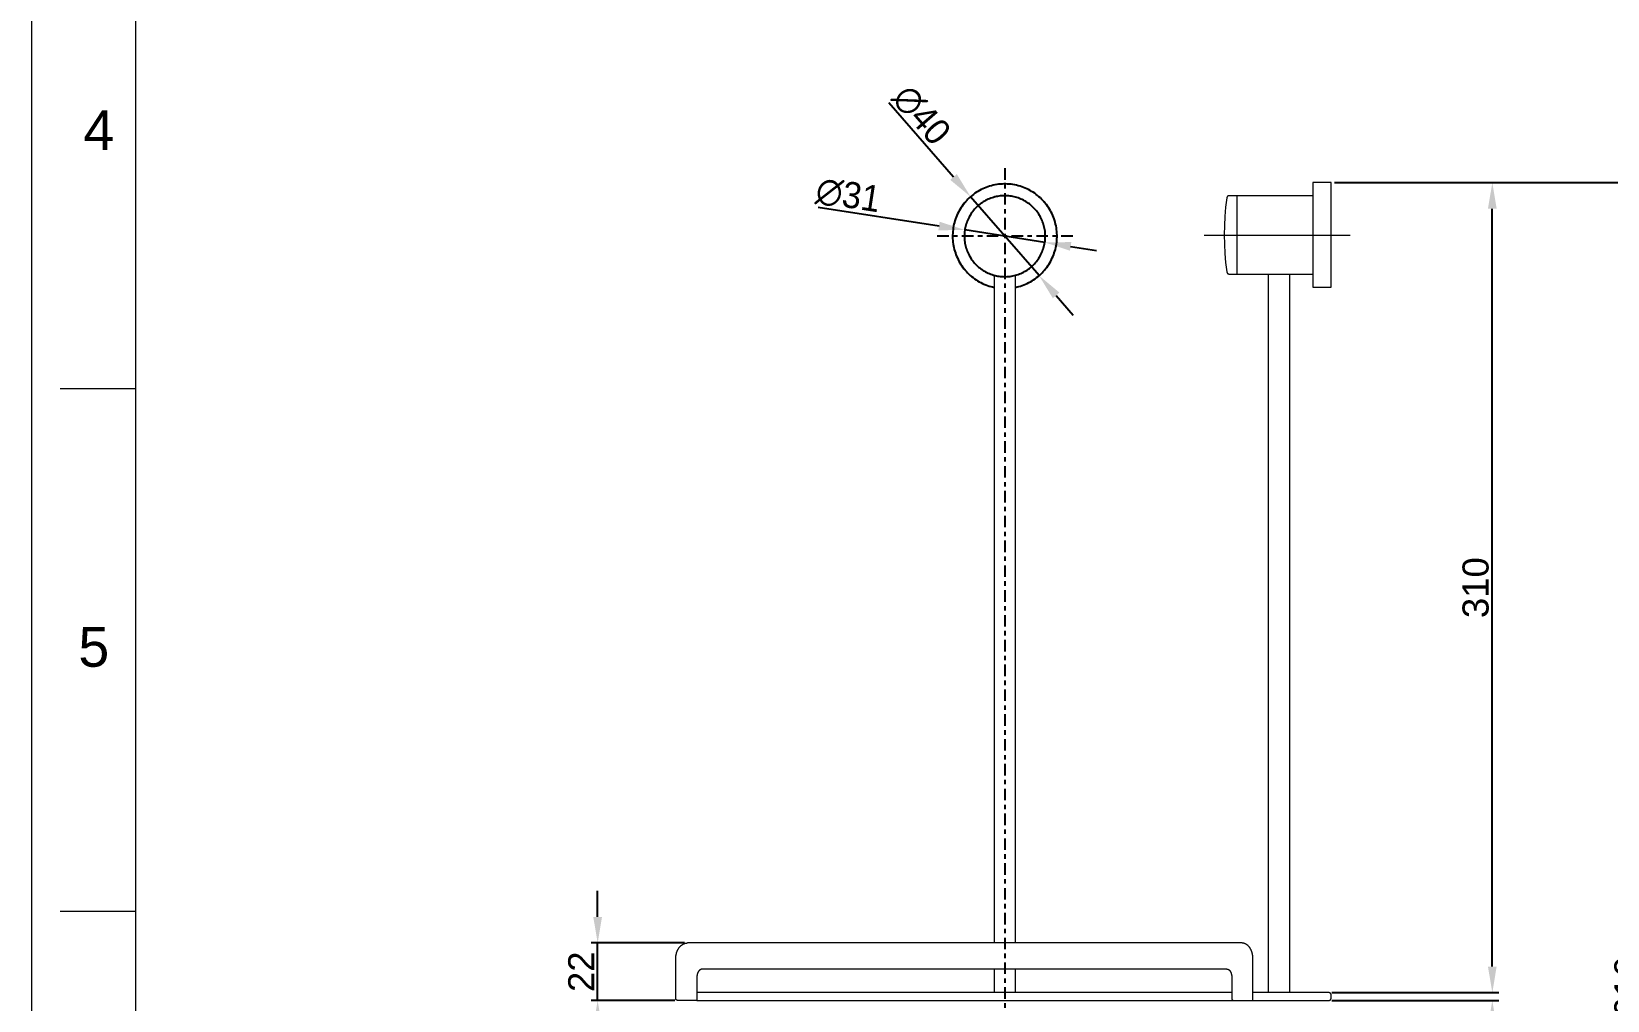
# Model space of a CAD drawing. Header units: millimetres. Extents: x 5343 to 5937, y -2661 to -1821.
# Drawn here: x 5343.2 to 5644.9, y -2357.8 to -2172.4 of the extents above; entities that cross this region are included whole.
import ezdxf

# ---------------------------------------------------------------- set-up
doc = ezdxf.new("R2010")
doc.units = ezdxf.units.MM
doc.header["$LTSCALE"] = 0.1
doc.linetypes.add('CENTER', pattern=[47.5, 22, -8.5, 8.5, -8.5])
doc.layers.get('0').update_dxf_attribs({"lineweight": 15})
doc.layers.add('CEN2', color=1, linetype='Continuous')
doc.layers.add('OUTLINE', color=2, linetype='Continuous')
doc.layers.add('DIM', color=3, linetype='Continuous', lineweight=13)
doc.styles.get("Standard").update_dxf_attribs({"font": 'arial.ttf'})
doc.dimstyles.new('ISO-25', dxfattribs={"dimtxt": 2.5, "dimasz": 2.5, "dimexe": 1.25, "dimexo": 0.625, "dimtad": 1, "dimlfac": 5, "dimtxsty": 'Standard', "dimcen": 2.5, "dimadec": 0, "dimazin": 0, "dimtfac": 1, "dimtmove": 0, "dimatfit": 3, "dimfxl": 0, "dimarcsym": 0})

# ---------------------------------------------------------------- blocks, each defined once
blk = doc.blocks.new('*D100')
at = {"layer": 'Defpoints', "color": 0}
for p in [(5451.55, -2346.84), (5468.77, -2346.84), (5466.93, -2357.84)]:
    blk.add_point(p, dxfattribs=at)
at = {"layer": 'DIM', "color": 0, "lineweight": -2}
for p, q in [((5451.55, -2341.84), (5451.55, -2336.84)), ((5468.15, -2346.84), (5450.3, -2346.84)), ((5451.55, -2357.84), (5451.55, -2346.84)), ((5466.31, -2357.84), (5450.3, -2357.84)), ((5451.55, -2362.84), (5451.55, -2367.84))]:
    blk.add_line(p, q, dxfattribs=at)
at = {"layer": 'DIM', "color": 0}
for points in [[(5450.71, -2341.84), (5452.38, -2341.84), (5451.55, -2346.84)], [(5450.71, -2362.84), (5452.38, -2362.84), (5451.55, -2357.84)]]:
    blk.add_solid(points, dxfattribs=at)
at = {"layer": 'DIM', "color": 0, "insert": (5448.41, -2352.34), "char_height": 5, "attachment_point": 5, "rotation": 90}
blk.add_mtext('22', dxfattribs=at)
blk = doc.blocks.new('*D102')
at = {"layer": 'Defpoints', "color": 0}
for p in [(5591.5, -2357.84), (5622.84, -2357.84), (5591.09, -2509.35)]:
    blk.add_point(p, dxfattribs=at)
at = {"layer": 'DIM', "color": 0, "lineweight": -2}
for p, q in [((5592.13, -2357.84), (5624.09, -2357.84)), ((5622.84, -2504.35), (5622.84, -2362.84)), ((5591.72, -2509.35), (5624.09, -2509.35))]:
    blk.add_line(p, q, dxfattribs=at)
at = {"layer": 'DIM', "color": 0}
for points in [[(5622, -2362.84), (5623.67, -2362.84), (5622.84, -2357.84)], [(5622, -2504.35), (5623.67, -2504.35), (5622.84, -2509.35)]]:
    blk.add_solid(points, dxfattribs=at)
at = {"layer": 'DIM', "color": 0, "insert": (5619.66, -2433.59), "char_height": 5, "attachment_point": 5, "rotation": 90}
blk.add_mtext('303', dxfattribs=at)
blk = doc.blocks.new('*D103')
at = {"layer": 'Defpoints', "color": 0}
for p in [(5592, -2201.32), (5622.84, -2201.32), (5591.5, -2356.34)]:
    blk.add_point(p, dxfattribs=at)
at = {"layer": 'DIM', "color": 0, "lineweight": -2}
for p, q in [((5592.63, -2201.32), (5624.09, -2201.32)), ((5622.84, -2351.34), (5622.84, -2206.32)), ((5592.13, -2356.34), (5624.09, -2356.34))]:
    blk.add_line(p, q, dxfattribs=at)
at = {"layer": 'DIM', "color": 0}
for points in [[(5622, -2206.32), (5623.67, -2206.32), (5622.84, -2201.32)], [(5622, -2351.34), (5623.67, -2351.34), (5622.84, -2356.34)]]:
    blk.add_solid(points, dxfattribs=at)
at = {"layer": 'DIM', "color": 0, "insert": (5619.66, -2278.83), "char_height": 5, "attachment_point": 5, "rotation": 90}
blk.add_mtext('310', dxfattribs=at)
blk = doc.blocks.new('*D105')
at = {"layer": 'Defpoints', "color": 0}
for p in [(5522.95, -2204.02), (5536.06, -2219.12)]:
    blk.add_point(p, dxfattribs=at)
at = {"layer": 'DIM', "color": 0, "lineweight": -2}
for p, q in [((5507.32, -2185.99), (5519.68, -2200.24)), ((5536.06, -2219.12), (5522.95, -2204.02)), ((5539.33, -2222.9), (5542.61, -2226.68))]:
    blk.add_line(p, q, dxfattribs=at)
at = {"layer": 'DIM', "color": 0}
for points in [[(5520.31, -2199.69), (5519.05, -2200.79), (5522.95, -2204.02)], [(5539.96, -2222.36), (5538.7, -2223.45), (5536.06, -2219.12)]]:
    blk.add_solid(points, dxfattribs=at)
at = {"layer": 'DIM', "color": 0, "insert": (5513.54, -2188.39), "char_height": 5, "attachment_point": 5, "rotation": 310.9355}
blk.add_mtext('{\\fMS PGothic|b0|i0|c128|p34;∅40}', dxfattribs=at)
blk = doc.blocks.new('*D106')
at = {"layer": 'Defpoints', "color": 0}
for p in [(5521.85, -2210.38), (5537.16, -2212.76)]:
    blk.add_point(p, dxfattribs=at)
at = {"layer": 'DIM', "color": 0, "lineweight": -2}
for p, q in [((5493.78, -2206.04), (5516.91, -2209.62)), ((5537.16, -2212.76), (5521.85, -2210.38)), ((5542.1, -2213.52), (5547.04, -2214.29))]:
    blk.add_line(p, q, dxfattribs=at)
at = {"layer": 'DIM', "color": 0}
for points in [[(5517.03, -2208.8), (5516.78, -2210.44), (5521.85, -2210.38)], [(5542.23, -2212.7), (5541.98, -2214.34), (5537.16, -2212.76)]]:
    blk.add_solid(points, dxfattribs=at)
at = {"layer": 'DIM', "color": 0, "insert": (5499.52, -2203.76), "char_height": 5, "attachment_point": 5, "rotation": 351.1982}
blk.add_mtext('{\\fMS PGothic|b0|i0|c128|p34;∅31}', dxfattribs=at)
blk = doc.blocks.new('*D117')
at = {"layer": 'Defpoints', "color": 0}
for p in [(5592, -2201.32), (5651.91, -2201.32), (5591.72, -2509.35)]:
    blk.add_point(p, dxfattribs=at)
at = {"layer": 'DIM', "color": 0, "lineweight": -2}
for p, q in [((5592.63, -2201.32), (5653.16, -2201.32)), ((5651.91, -2504.35), (5651.91, -2206.32)), ((5592.34, -2509.35), (5653.16, -2509.35))]:
    blk.add_line(p, q, dxfattribs=at)
at = {"layer": 'DIM', "color": 0}
for points in [[(5651.08, -2206.32), (5652.74, -2206.32), (5651.91, -2201.32)], [(5651.08, -2504.35), (5652.74, -2504.35), (5651.91, -2509.35)]]:
    blk.add_solid(points, dxfattribs=at)
at = {"layer": 'DIM', "color": 0, "insert": (5648.73, -2355.33), "char_height": 5, "attachment_point": 5, "rotation": 90}
blk.add_mtext('616', dxfattribs=at)

msp = doc.modelspace()

# ---------------------------------------------------------------- linework, layer by layer
at = {"color": 7, "linetype": 'Continuous'}
for p, q in [((5343.157, -1820.794), (5343.157, -2660.794)), ((5363.157, -2240.794), (5348.621, -2240.794)), ((5363.157, -2340.794), (5348.621, -2340.794))]:
    msp.add_line(p, q, dxfattribs=at)
at = {"linetype": 'Continuous'}
msp.add_line((5363.157, -2640.794), (5363.157, -1840.794), dxfattribs=at)
at = {"layer": 'CEN2', "linetype": 'CENTER'}
for p, q in [((5529.504, -2198.571), (5529.504, -2515.543)), ((5542.504, -2211.57), (5516.504, -2211.57))]:
    msp.add_line(p, q, dxfattribs=at)
at = {"layer": 'DIM', "color": 7}
for p, q in [((5588.503, -2201.319), (5588.503, -2221.319)), ((5592.003, -2201.319), (5588.503, -2201.319)), ((5592.003, -2221.319), (5592.003, -2201.319)), ((5571.992, -2204.251), (5571.778, -2206.011)), ((5571.995, -2204.234), (5571.992, -2204.251)), ((5571.998, -2204.217), (5571.995, -2204.234)), ((5572.002, -2204.201), (5571.998, -2204.217)), ((5572.006, -2204.184), (5572.002, -2204.201)), ((5572.011, -2204.168), (5572.006, -2204.184)), ((5572.016, -2204.152), (5572.011, -2204.168)), ((5572.022, -2204.136), (5572.016, -2204.152)), ((5572.029, -2204.12), (5572.022, -2204.136)), ((5572.036, -2204.104), (5572.029, -2204.12)), ((5572.043, -2204.089), (5572.036, -2204.104)), ((5572.052, -2204.074), (5572.043, -2204.089)), ((5572.06, -2204.059), (5572.052, -2204.074)), ((5572.069, -2204.045), (5572.06, -2204.059)), ((5572.079, -2204.031), (5572.069, -2204.045)), ((5572.089, -2204.017), (5572.079, -2204.031)), ((5572.1, -2204.004), (5572.089, -2204.017)), ((5572.111, -2203.991), (5572.1, -2204.004)), ((5572.122, -2203.978), (5572.111, -2203.991)), ((5572.134, -2203.966), (5572.122, -2203.978)), ((5572.146, -2203.954), (5572.134, -2203.966)), ((5572.159, -2203.942), (5572.146, -2203.954)), ((5572.172, -2203.931), (5572.159, -2203.942)), ((5572.185, -2203.921), (5572.172, -2203.931)), ((5572.199, -2203.911), (5572.185, -2203.921)), ((5572.213, -2203.901), (5572.199, -2203.911)), ((5572.228, -2203.892), (5572.213, -2203.901)), ((5572.242, -2203.883), (5572.228, -2203.892)), ((5572.257, -2203.875), (5572.242, -2203.883)), ((5572.273, -2203.868), (5572.257, -2203.875)), ((5572.288, -2203.861), (5572.273, -2203.868)), ((5572.304, -2203.854), (5572.288, -2203.861)), ((5572.32, -2203.848), (5572.304, -2203.854)), ((5572.336, -2203.843), (5572.32, -2203.848)), ((5572.352, -2203.838), (5572.336, -2203.843)), ((5572.369, -2203.834), (5572.352, -2203.838)), ((5572.386, -2203.83), (5572.369, -2203.834)), ((5572.402, -2203.827), (5572.386, -2203.83)), ((5572.419, -2203.824), (5572.402, -2203.827)), ((5572.436, -2203.822), (5572.419, -2203.824)), ((5572.453, -2203.82), (5572.436, -2203.822)), ((5572.47, -2203.82), (5572.453, -2203.82)), ((5572.487, -2203.819), (5572.47, -2203.82)), ((5574.003, -2203.819), (5572.487, -2203.819)), ((5574.003, -2218.819), (5574.003, -2203.819)), ((5588.503, -2203.819), (5574.003, -2203.819)), ((5571.626, -2207.777), (5571.534, -2209.547)), ((5571.778, -2206.011), (5571.626, -2207.777)), ((5571.534, -2209.547), (5571.503, -2211.319)), ((5571.503, -2211.319), (5571.534, -2213.092)), ((5571.534, -2213.092), (5571.626, -2214.862)), ((5571.626, -2214.862), (5571.778, -2216.628)), ((5571.778, -2216.628), (5571.992, -2218.388)), ((5527.504, -2346.837), (5527.504, -2219.057)), ((5531.504, -2219.057), (5531.504, -2346.837)), ((5571.992, -2218.388), (5571.995, -2218.405)), ((5571.995, -2218.405), (5571.998, -2218.421)), ((5571.998, -2218.421), (5572.002, -2218.438)), ((5572.002, -2218.438), (5572.006, -2218.455)), ((5572.006, -2218.455), (5572.011, -2218.471)), ((5572.011, -2218.471), (5572.016, -2218.487)), ((5572.016, -2218.487), (5572.022, -2218.503)), ((5572.022, -2218.503), (5572.029, -2218.519)), ((5572.029, -2218.519), (5572.036, -2218.534)), ((5572.036, -2218.534), (5572.043, -2218.55)), ((5572.043, -2218.55), (5572.052, -2218.565)), ((5572.052, -2218.565), (5572.06, -2218.579)), ((5572.06, -2218.579), (5572.069, -2218.594)), ((5572.069, -2218.594), (5572.079, -2218.608)), ((5572.079, -2218.608), (5572.089, -2218.622)), ((5572.089, -2218.622), (5572.1, -2218.635)), ((5572.1, -2218.635), (5572.111, -2218.648)), ((5572.111, -2218.648), (5572.122, -2218.661)), ((5572.122, -2218.661), (5572.134, -2218.673)), ((5572.134, -2218.673), (5572.146, -2218.685)), ((5572.146, -2218.685), (5572.159, -2218.696)), ((5572.159, -2218.696), (5572.172, -2218.707)), ((5572.172, -2218.707), (5572.185, -2218.718)), ((5572.185, -2218.718), (5572.199, -2218.728)), ((5572.199, -2218.728), (5572.213, -2218.737)), ((5572.213, -2218.737), (5572.228, -2218.747)), ((5572.228, -2218.747), (5572.242, -2218.755)), ((5572.242, -2218.755), (5572.257, -2218.763)), ((5572.257, -2218.763), (5572.273, -2218.771)), ((5572.273, -2218.771), (5572.288, -2218.778)), ((5572.288, -2218.778), (5572.304, -2218.784)), ((5572.304, -2218.784), (5572.32, -2218.79)), ((5572.32, -2218.79), (5572.336, -2218.796)), ((5572.336, -2218.796), (5572.352, -2218.801)), ((5572.352, -2218.801), (5572.369, -2218.805)), ((5572.369, -2218.805), (5572.386, -2218.809)), ((5572.386, -2218.809), (5572.402, -2218.812)), ((5572.402, -2218.812), (5572.419, -2218.815)), ((5572.419, -2218.815), (5572.436, -2218.817)), ((5572.436, -2218.817), (5572.453, -2218.818)), ((5572.453, -2218.818), (5572.47, -2218.819)), ((5572.47, -2218.819), (5572.487, -2218.819)), ((5572.487, -2218.819), (5574.003, -2218.819)), ((5574.003, -2218.819), (5588.503, -2218.819)), ((5580.004, -2356.334), (5580.004, -2218.819)), ((5584.003, -2218.819), (5584.003, -2356.334)), ((5588.503, -2221.319), (5592.003, -2221.319)), ((5467.364, -2347.477), (5467.408, -2347.432)), ((5467.408, -2347.432), (5467.453, -2347.389)), ((5467.453, -2347.389), (5467.499, -2347.346)), ((5467.499, -2347.346), (5467.545, -2347.307)), ((5467.545, -2347.307), (5467.591, -2347.269)), ((5467.591, -2347.269), (5467.638, -2347.233)), ((5467.638, -2347.233), (5467.686, -2347.197)), ((5467.686, -2347.197), (5467.736, -2347.163)), ((5467.736, -2347.163), (5467.786, -2347.131)), ((5467.786, -2347.131), (5467.837, -2347.099)), ((5467.837, -2347.099), (5467.889, -2347.07)), ((5467.889, -2347.07), (5467.939, -2347.043)), ((5467.939, -2347.043), (5467.991, -2347.017)), ((5467.991, -2347.017), (5468.043, -2346.993)), ((5468.043, -2346.993), (5468.096, -2346.971)), ((5468.096, -2346.971), (5468.149, -2346.95)), ((5468.149, -2346.95), (5468.203, -2346.931)), ((5468.203, -2346.931), (5468.258, -2346.914)), ((5468.258, -2346.914), (5468.313, -2346.898)), ((5468.313, -2346.898), (5468.368, -2346.884)), ((5468.368, -2346.884), (5468.422, -2346.872)), ((5468.422, -2346.872), (5468.477, -2346.862)), ((5468.477, -2346.862), (5468.533, -2346.854)), ((5468.533, -2346.854), (5468.588, -2346.847)), ((5468.588, -2346.847), (5468.644, -2346.842)), ((5468.644, -2346.842), (5468.7, -2346.839)), ((5468.672, -2346.841), (5468.722, -2346.838)), ((5468.7, -2346.839), (5468.756, -2346.837)), ((5574.513, -2346.837), (5468.771, -2346.837)), ((5574.882, -2346.837), (5574.529, -2346.837)), ((5574.909, -2346.838), (5574.882, -2346.837)), ((5574.935, -2346.838), (5574.909, -2346.838)), ((5574.961, -2346.839), (5574.935, -2346.838)), ((5574.987, -2346.841), (5574.961, -2346.839)), ((5575.039, -2346.846), (5574.987, -2346.841)), ((5575.091, -2346.852), (5575.039, -2346.846)), ((5575.143, -2346.86), (5575.091, -2346.852)), ((5575.194, -2346.87), (5575.143, -2346.86)), ((5575.245, -2346.882), (5575.194, -2346.87)), ((5575.296, -2346.895), (5575.245, -2346.882)), ((5575.349, -2346.911), (5575.296, -2346.895)), ((5575.401, -2346.928), (5575.349, -2346.911)), ((5575.452, -2346.948), (5575.401, -2346.928)), ((5575.503, -2346.969), (5575.452, -2346.948)), ((5575.553, -2346.991), (5575.503, -2346.969)), ((5575.603, -2347.016), (5575.553, -2346.991)), ((5575.652, -2347.041), (5575.603, -2347.016)), ((5575.699, -2347.069), (5575.652, -2347.041)), ((5575.749, -2347.099), (5575.699, -2347.069)), ((5575.797, -2347.131), (5575.749, -2347.099)), ((5575.845, -2347.164), (5575.797, -2347.131)), ((5575.892, -2347.199), (5575.845, -2347.164)), ((5575.937, -2347.235), (5575.892, -2347.199)), ((5575.982, -2347.272), (5575.937, -2347.235)), ((5576.025, -2347.31), (5575.982, -2347.272)), ((5576.068, -2347.35), (5576.025, -2347.31)), ((5576.111, -2347.392), (5576.068, -2347.35)), ((5576.153, -2347.435), (5576.111, -2347.392)), ((5576.194, -2347.48), (5576.153, -2347.435)), ((5466.504, -2349.764), (5466.506, -2349.69)), ((5466.504, -2349.837), (5466.504, -2349.764)), ((5466.504, -2357.429), (5466.504, -2349.837)), ((5466.506, -2349.69), (5466.51, -2349.617)), ((5466.51, -2349.617), (5466.514, -2349.543)), ((5466.514, -2349.543), (5466.521, -2349.47)), ((5466.521, -2349.47), (5466.528, -2349.396)), ((5466.528, -2349.396), (5466.537, -2349.323)), ((5466.537, -2349.323), (5466.547, -2349.25)), ((5466.547, -2349.25), (5466.558, -2349.179)), ((5466.558, -2349.179), (5466.571, -2349.107)), ((5466.571, -2349.107), (5466.585, -2349.036)), ((5466.585, -2349.036), (5466.6, -2348.965)), ((5466.6, -2348.965), (5466.617, -2348.894)), ((5466.617, -2348.894), (5466.635, -2348.824)), ((5466.635, -2348.824), (5466.654, -2348.754)), ((5466.654, -2348.754), (5466.675, -2348.684)), ((5466.675, -2348.684), (5466.696, -2348.618)), ((5466.696, -2348.618), (5466.719, -2348.553)), ((5466.719, -2348.553), (5466.743, -2348.488)), ((5466.743, -2348.488), (5466.768, -2348.423)), ((5466.768, -2348.423), (5466.794, -2348.359)), ((5466.794, -2348.359), (5466.822, -2348.295)), ((5466.822, -2348.295), (5466.851, -2348.233)), ((5466.851, -2348.233), (5466.881, -2348.17)), ((5466.881, -2348.17), (5466.911, -2348.111)), ((5466.911, -2348.111), (5466.943, -2348.052)), ((5466.943, -2348.052), (5466.976, -2347.994)), ((5466.976, -2347.994), (5467.01, -2347.937)), ((5467.01, -2347.937), (5467.046, -2347.881)), ((5467.046, -2347.881), (5467.083, -2347.825)), ((5467.083, -2347.825), (5467.121, -2347.77)), ((5467.121, -2347.77), (5467.16, -2347.717)), ((5467.16, -2347.717), (5467.198, -2347.667)), ((5467.198, -2347.667), (5467.238, -2347.618)), ((5467.238, -2347.618), (5467.279, -2347.57)), ((5467.279, -2347.57), (5467.321, -2347.523)), ((5467.321, -2347.523), (5467.364, -2347.477)), ((5576.234, -2347.525), (5576.194, -2347.48)), ((5576.273, -2347.572), (5576.234, -2347.525)), ((5576.31, -2347.619), (5576.273, -2347.572)), ((5576.347, -2347.667), (5576.31, -2347.619)), ((5576.382, -2347.716), (5576.347, -2347.667)), ((5576.419, -2347.769), (5576.382, -2347.716)), ((5576.454, -2347.823), (5576.419, -2347.769)), ((5576.488, -2347.877), (5576.454, -2347.823)), ((5576.521, -2347.933), (5576.488, -2347.877)), ((5576.553, -2347.989), (5576.521, -2347.933)), ((5576.584, -2348.045), (5576.553, -2347.989)), ((5576.613, -2348.103), (5576.584, -2348.045)), ((5576.641, -2348.161), (5576.613, -2348.103)), ((5576.671, -2348.224), (5576.641, -2348.161)), ((5576.699, -2348.288), (5576.671, -2348.224)), ((5576.726, -2348.352), (5576.699, -2348.288)), ((5576.751, -2348.417), (5576.726, -2348.352)), ((5576.775, -2348.483), (5576.751, -2348.417)), ((5576.798, -2348.549), (5576.775, -2348.483)), ((5576.82, -2348.615), (5576.798, -2348.549)), ((5576.84, -2348.682), (5576.82, -2348.615)), ((5576.86, -2348.752), (5576.84, -2348.682)), ((5576.879, -2348.823), (5576.86, -2348.752)), ((5576.896, -2348.894), (5576.879, -2348.823)), ((5576.912, -2348.965), (5576.896, -2348.894)), ((5576.927, -2349.036), (5576.912, -2348.965)), ((5576.94, -2349.108), (5576.927, -2349.036)), ((5576.952, -2349.18), (5576.94, -2349.108)), ((5576.963, -2349.252), (5576.952, -2349.18)), ((5576.973, -2349.325), (5576.963, -2349.252)), ((5576.981, -2349.398), (5576.973, -2349.325)), ((5576.988, -2349.471), (5576.981, -2349.398)), ((5576.994, -2349.544), (5576.988, -2349.471)), ((5577.001, -2349.691), (5576.994, -2349.544)), ((5577.004, -2349.837), (5577.001, -2349.691)), ((5577.004, -2357.837), (5577.004, -2349.837)), ((5470.553, -2353.264), (5470.552, -2353.337)), ((5470.552, -2353.337), (5470.552, -2357.837)), ((5470.557, -2353.191), (5470.553, -2353.264)), ((5470.56, -2353.154), (5470.557, -2353.191)), ((5470.564, -2353.118), (5470.56, -2353.154)), ((5470.568, -2353.081), (5470.564, -2353.118)), ((5470.572, -2353.045), (5470.568, -2353.081)), ((5470.583, -2352.976), (5470.572, -2353.045)), ((5470.597, -2352.907), (5470.583, -2352.976)), ((5470.604, -2352.873), (5470.597, -2352.907)), ((5470.612, -2352.839), (5470.604, -2352.873)), ((5470.621, -2352.806), (5470.612, -2352.839)), ((5470.63, -2352.772), (5470.621, -2352.806)), ((5470.64, -2352.739), (5470.63, -2352.772)), ((5470.651, -2352.705), (5470.64, -2352.739)), ((5470.662, -2352.672), (5470.651, -2352.705)), ((5470.674, -2352.639), (5470.662, -2352.672)), ((5470.686, -2352.607), (5470.674, -2352.639)), ((5470.7, -2352.574), (5470.686, -2352.607)), ((5470.713, -2352.542), (5470.7, -2352.574)), ((5470.728, -2352.51), (5470.713, -2352.542)), ((5470.742, -2352.481), (5470.728, -2352.51)), ((5470.756, -2352.452), (5470.742, -2352.481)), ((5470.771, -2352.424), (5470.756, -2352.452)), ((5470.787, -2352.396), (5470.771, -2352.424)), ((5470.803, -2352.368), (5470.787, -2352.396)), ((5470.82, -2352.34), (5470.803, -2352.368)), ((5470.838, -2352.313), (5470.82, -2352.34)), ((5470.856, -2352.286), (5470.838, -2352.313)), ((5470.873, -2352.262), (5470.856, -2352.286)), ((5470.892, -2352.237), (5470.873, -2352.262)), ((5470.91, -2352.213), (5470.892, -2352.237)), ((5470.929, -2352.19), (5470.91, -2352.213)), ((5470.949, -2352.167), (5470.929, -2352.19)), ((5470.97, -2352.145), (5470.949, -2352.167)), ((5470.99, -2352.123), (5470.97, -2352.145)), ((5471.012, -2352.101), (5470.99, -2352.123)), ((5471.033, -2352.081), (5471.012, -2352.101)), ((5471.055, -2352.062), (5471.033, -2352.081)), ((5471.077, -2352.043), (5471.055, -2352.062)), ((5471.1, -2352.024), (5471.077, -2352.043)), ((5471.123, -2352.007), (5471.1, -2352.024)), ((5471.147, -2351.99), (5471.123, -2352.007)), ((5471.171, -2351.974), (5471.147, -2351.99)), ((5471.196, -2351.958), (5471.171, -2351.974)), ((5471.218, -2351.945), (5471.196, -2351.958)), ((5471.242, -2351.932), (5471.218, -2351.945)), ((5471.265, -2351.92), (5471.242, -2351.932)), ((5471.289, -2351.909), (5471.265, -2351.92)), ((5471.313, -2351.898), (5471.289, -2351.909)), ((5471.338, -2351.888), (5471.313, -2351.898)), ((5471.363, -2351.879), (5471.338, -2351.888)), ((5471.388, -2351.871), (5471.363, -2351.879)), ((5471.413, -2351.864), (5471.388, -2351.871)), ((5471.438, -2351.858), (5471.413, -2351.864)), ((5471.463, -2351.852), (5471.438, -2351.858)), ((5471.489, -2351.848), (5471.463, -2351.852)), ((5471.514, -2351.844), (5471.489, -2351.848)), ((5471.54, -2351.841), (5471.514, -2351.844)), ((5471.565, -2351.839), (5471.54, -2351.841)), ((5471.591, -2351.837), (5471.565, -2351.839)), ((5572.025, -2351.837), (5471.591, -2351.837)), ((5527.504, -2356.334), (5527.504, -2351.837)), ((5531.504, -2351.837), (5531.504, -2356.334)), ((5572.041, -2351.837), (5572.052, -2351.837)), ((5572.052, -2351.837), (5572.063, -2351.838)), ((5572.063, -2351.838), (5572.074, -2351.838)), ((5572.074, -2351.838), (5572.085, -2351.839)), ((5572.085, -2351.839), (5572.096, -2351.84)), ((5572.096, -2351.84), (5572.107, -2351.842)), ((5572.107, -2351.842), (5572.118, -2351.843)), ((5572.118, -2351.843), (5572.129, -2351.845)), ((5572.129, -2351.845), (5572.139, -2351.847)), ((5572.139, -2351.847), (5572.15, -2351.849)), ((5572.15, -2351.849), (5572.161, -2351.852)), ((5572.161, -2351.852), (5572.172, -2351.854)), ((5572.172, -2351.854), (5572.182, -2351.857)), ((5572.182, -2351.857), (5572.193, -2351.86)), ((5572.193, -2351.86), (5572.203, -2351.864)), ((5572.203, -2351.864), (5572.214, -2351.867)), ((5572.214, -2351.867), (5572.225, -2351.871)), ((5572.225, -2351.871), (5572.236, -2351.875)), ((5572.236, -2351.875), (5572.247, -2351.88)), ((5572.247, -2351.88), (5572.258, -2351.885)), ((5572.258, -2351.885), (5572.269, -2351.89)), ((5572.269, -2351.89), (5572.28, -2351.895)), ((5572.28, -2351.895), (5572.291, -2351.9)), ((5572.291, -2351.9), (5572.302, -2351.905)), ((5572.302, -2351.905), (5572.323, -2351.917)), ((5572.323, -2351.917), (5572.343, -2351.929)), ((5572.343, -2351.929), (5572.364, -2351.942)), ((5572.364, -2351.942), (5572.384, -2351.956)), ((5572.384, -2351.956), (5572.406, -2351.972)), ((5572.406, -2351.972), (5572.427, -2351.988)), ((5572.427, -2351.988), (5572.448, -2352.006)), ((5572.448, -2352.006), (5572.468, -2352.024)), ((5572.468, -2352.024), (5572.488, -2352.042)), ((5572.488, -2352.042), (5572.507, -2352.061)), ((5572.507, -2352.061), (5572.526, -2352.081)), ((5572.526, -2352.081), (5572.545, -2352.101)), ((5572.545, -2352.101), (5572.564, -2352.123)), ((5572.564, -2352.123), (5572.583, -2352.146)), ((5572.583, -2352.146), (5572.601, -2352.169)), ((5572.601, -2352.169), (5572.619, -2352.193)), ((5572.619, -2352.193), (5572.637, -2352.217)), ((5572.637, -2352.217), (5572.653, -2352.241)), ((5572.653, -2352.241), (5572.669, -2352.266)), ((5572.669, -2352.266), (5572.685, -2352.292)), ((5572.685, -2352.292), (5572.702, -2352.319)), ((5572.702, -2352.319), (5572.717, -2352.347)), ((5572.717, -2352.347), (5572.733, -2352.375)), ((5572.733, -2352.375), (5572.747, -2352.404)), ((5572.747, -2352.404), (5572.761, -2352.433)), ((5572.761, -2352.433), (5572.775, -2352.462)), ((5572.775, -2352.462), (5572.788, -2352.491)), ((5572.788, -2352.491), (5572.801, -2352.52)), ((5572.801, -2352.52), (5572.813, -2352.552)), ((5572.813, -2352.552), (5572.825, -2352.584)), ((5572.825, -2352.584), (5572.837, -2352.616)), ((5572.837, -2352.616), (5572.848, -2352.649)), ((5572.848, -2352.649), (5572.868, -2352.714)), ((5572.868, -2352.714), (5572.886, -2352.78)), ((5572.886, -2352.78), (5572.902, -2352.848)), ((5572.902, -2352.848), (5572.916, -2352.916)), ((5572.916, -2352.916), (5572.928, -2352.985)), ((5572.928, -2352.985), (5572.938, -2353.054)), ((5572.938, -2353.054), (5572.946, -2353.125)), ((5572.946, -2353.125), (5572.951, -2353.195)), ((5572.951, -2353.195), (5572.954, -2353.266)), ((5572.954, -2353.266), (5572.955, -2353.337)), ((5572.955, -2353.337), (5572.955, -2357.429)), ((5572.955, -2356.337), (5470.552, -2356.337)), ((5531.504, -2356.334), (5527.504, -2356.334)), ((5577.195, -2356.337), (5577.004, -2356.337)), ((5588.504, -2356.337), (5577.211, -2356.337)), ((5584.003, -2356.334), (5580.004, -2356.334)), ((5591.504, -2356.337), (5588.504, -2356.337)), ((5591.521, -2356.338), (5591.504, -2356.337)), ((5591.539, -2356.339), (5591.521, -2356.338)), ((5591.556, -2356.34), (5591.539, -2356.339)), ((5591.573, -2356.342), (5591.556, -2356.34)), ((5591.591, -2356.345), (5591.573, -2356.342)), ((5591.608, -2356.348), (5591.591, -2356.345)), ((5591.625, -2356.352), (5591.608, -2356.348)), ((5591.642, -2356.357), (5591.625, -2356.352)), ((5591.658, -2356.362), (5591.642, -2356.357)), ((5591.675, -2356.367), (5591.658, -2356.362)), ((5591.691, -2356.374), (5591.675, -2356.367)), ((5591.707, -2356.381), (5591.691, -2356.374)), ((5591.723, -2356.388), (5591.707, -2356.381)), ((5591.738, -2356.396), (5591.723, -2356.388)), ((5591.754, -2356.404), (5591.738, -2356.396)), ((5591.769, -2356.413), (5591.754, -2356.404)), ((5591.783, -2356.423), (5591.769, -2356.413)), ((5591.798, -2356.433), (5591.783, -2356.423)), ((5591.812, -2356.443), (5591.798, -2356.433)), ((5591.825, -2356.454), (5591.812, -2356.443)), ((5591.838, -2356.466), (5591.825, -2356.454)), ((5591.851, -2356.478), (5591.838, -2356.466)), ((5591.863, -2356.49), (5591.851, -2356.478)), ((5591.875, -2356.503), (5591.863, -2356.49)), ((5591.887, -2356.516), (5591.875, -2356.503)), ((5466.502, -2357.452), (5466.503, -2357.44)), ((5466.502, -2357.464), (5466.502, -2357.452)), ((5466.502, -2357.476), (5466.502, -2357.464)), ((5466.503, -2357.487), (5466.502, -2357.476)), ((5466.503, -2357.44), (5466.504, -2357.429)), ((5466.504, -2357.499), (5466.503, -2357.487)), ((5466.506, -2357.511), (5466.504, -2357.499)), ((5466.508, -2357.522), (5466.506, -2357.511)), ((5466.51, -2357.534), (5466.508, -2357.522)), ((5466.513, -2357.545), (5466.51, -2357.534)), ((5466.516, -2357.557), (5466.513, -2357.545)), ((5466.519, -2357.568), (5466.516, -2357.557)), ((5466.523, -2357.579), (5466.519, -2357.568)), ((5466.527, -2357.59), (5466.523, -2357.579)), ((5466.532, -2357.601), (5466.527, -2357.59)), ((5466.537, -2357.611), (5466.532, -2357.601)), ((5466.542, -2357.622), (5466.537, -2357.611)), ((5466.548, -2357.632), (5466.542, -2357.622)), ((5466.554, -2357.642), (5466.548, -2357.632)), ((5466.56, -2357.652), (5466.554, -2357.642)), ((5466.567, -2357.662), (5466.56, -2357.652)), ((5466.574, -2357.671), (5466.567, -2357.662)), ((5466.581, -2357.68), (5466.574, -2357.671)), ((5466.589, -2357.689), (5466.581, -2357.68)), ((5466.597, -2357.698), (5466.589, -2357.689)), ((5466.605, -2357.706), (5466.597, -2357.698)), ((5466.613, -2357.714), (5466.605, -2357.706)), ((5466.622, -2357.722), (5466.613, -2357.714)), ((5466.631, -2357.73), (5466.622, -2357.722)), ((5466.641, -2357.737), (5466.631, -2357.73)), ((5466.65, -2357.744), (5466.641, -2357.737)), ((5466.664, -2357.753), (5466.65, -2357.744)), ((5466.678, -2357.762), (5466.664, -2357.753)), ((5466.692, -2357.771), (5466.678, -2357.762)), ((5466.707, -2357.779), (5466.692, -2357.771)), ((5466.722, -2357.787), (5466.707, -2357.779)), ((5466.737, -2357.794), (5466.722, -2357.787)), ((5466.753, -2357.801), (5466.737, -2357.794)), ((5466.768, -2357.807), (5466.753, -2357.801)), ((5466.784, -2357.812), (5466.768, -2357.807)), ((5466.8, -2357.817), (5466.784, -2357.812)), ((5466.817, -2357.822), (5466.8, -2357.817)), ((5466.833, -2357.826), (5466.817, -2357.822)), ((5466.849, -2357.829), (5466.833, -2357.826)), ((5466.866, -2357.832), (5466.849, -2357.829)), ((5466.883, -2357.834), (5466.866, -2357.832)), ((5466.899, -2357.836), (5466.883, -2357.834)), ((5466.916, -2357.837), (5466.899, -2357.836)), ((5466.933, -2357.837), (5466.916, -2357.837)), ((5470.481, -2357.837), (5466.933, -2357.837)), ((5470.552, -2357.837), (5470.481, -2357.837)), ((5470.552, -2357.837), (5573.385, -2357.837)), ((5572.955, -2357.429), (5572.954, -2357.44)), ((5572.954, -2357.44), (5572.954, -2357.452)), ((5572.954, -2357.452), (5572.954, -2357.464)), ((5572.954, -2357.464), (5572.954, -2357.476)), ((5572.954, -2357.476), (5572.955, -2357.487)), ((5572.955, -2357.487), (5572.956, -2357.499)), ((5572.956, -2357.499), (5572.957, -2357.511)), ((5572.957, -2357.511), (5572.959, -2357.522)), ((5572.959, -2357.522), (5572.961, -2357.534)), ((5572.961, -2357.534), (5572.964, -2357.545)), ((5572.964, -2357.545), (5572.967, -2357.557)), ((5572.967, -2357.557), (5572.971, -2357.568)), ((5572.971, -2357.568), (5572.974, -2357.579)), ((5572.974, -2357.579), (5572.979, -2357.59)), ((5572.979, -2357.59), (5572.983, -2357.601)), ((5572.983, -2357.601), (5572.988, -2357.611)), ((5572.988, -2357.611), (5572.994, -2357.622)), ((5572.994, -2357.622), (5572.999, -2357.632)), ((5572.999, -2357.632), (5573.005, -2357.642)), ((5573.005, -2357.642), (5573.012, -2357.652)), ((5573.012, -2357.652), (5573.018, -2357.662)), ((5573.018, -2357.662), (5573.025, -2357.671)), ((5573.025, -2357.671), (5573.033, -2357.68)), ((5573.033, -2357.68), (5573.04, -2357.689)), ((5573.04, -2357.689), (5573.048, -2357.698)), ((5573.048, -2357.698), (5573.057, -2357.706)), ((5573.057, -2357.706), (5573.065, -2357.714)), ((5573.065, -2357.714), (5573.074, -2357.722)), ((5573.074, -2357.722), (5573.083, -2357.73)), ((5573.083, -2357.73), (5573.092, -2357.737)), ((5573.092, -2357.737), (5573.102, -2357.744)), ((5573.102, -2357.744), (5573.116, -2357.753)), ((5573.116, -2357.753), (5573.13, -2357.762)), ((5573.13, -2357.762), (5573.144, -2357.771)), ((5573.144, -2357.771), (5573.159, -2357.779)), ((5573.159, -2357.779), (5573.174, -2357.787)), ((5573.174, -2357.787), (5573.189, -2357.794)), ((5573.189, -2357.794), (5573.204, -2357.801)), ((5573.204, -2357.801), (5573.22, -2357.807)), ((5573.22, -2357.807), (5573.236, -2357.812)), ((5573.236, -2357.812), (5573.252, -2357.817)), ((5573.252, -2357.817), (5573.268, -2357.822)), ((5573.268, -2357.822), (5573.285, -2357.826)), ((5573.285, -2357.826), (5573.301, -2357.829)), ((5573.301, -2357.829), (5573.318, -2357.832)), ((5573.318, -2357.832), (5573.334, -2357.834)), ((5573.334, -2357.834), (5573.351, -2357.836)), ((5573.351, -2357.836), (5573.368, -2357.837)), ((5573.368, -2357.837), (5573.385, -2357.837)), ((5573.385, -2357.837), (5576.933, -2357.837)), ((5576.933, -2357.837), (5577.004, -2357.837)), ((5577.004, -2357.837), (5577.195, -2357.837)), ((5577.211, -2357.837), (5588.504, -2357.837)), ((5588.504, -2357.837), (5591.504, -2357.837)), ((5591.504, -2357.837), (5591.521, -2357.837)), ((5591.521, -2357.837), (5591.539, -2357.836)), ((5591.539, -2357.836), (5591.556, -2357.835)), ((5591.556, -2357.835), (5591.573, -2357.832)), ((5591.573, -2357.832), (5591.591, -2357.83)), ((5591.591, -2357.83), (5591.608, -2357.826)), ((5591.608, -2357.826), (5591.625, -2357.822)), ((5591.625, -2357.822), (5591.642, -2357.818)), ((5591.642, -2357.818), (5591.658, -2357.813)), ((5591.658, -2357.813), (5591.675, -2357.807)), ((5591.675, -2357.807), (5591.691, -2357.801)), ((5591.691, -2357.801), (5591.707, -2357.794)), ((5591.707, -2357.794), (5591.723, -2357.787)), ((5591.723, -2357.787), (5591.738, -2357.779)), ((5591.738, -2357.779), (5591.754, -2357.77)), ((5591.754, -2357.77), (5591.769, -2357.761)), ((5591.769, -2357.761), (5591.783, -2357.752)), ((5591.783, -2357.752), (5591.798, -2357.742)), ((5591.798, -2357.742), (5591.812, -2357.731)), ((5591.812, -2357.731), (5591.825, -2357.72)), ((5591.825, -2357.72), (5591.838, -2357.709)), ((5591.838, -2357.709), (5591.851, -2357.697)), ((5591.851, -2357.697), (5591.863, -2357.685)), ((5591.863, -2357.685), (5591.875, -2357.672)), ((5591.875, -2357.672), (5591.887, -2357.659)), ((5591.898, -2356.529), (5591.887, -2356.516)), ((5591.887, -2357.659), (5591.898, -2357.645)), ((5591.908, -2356.543), (5591.898, -2356.529)), ((5591.898, -2357.645), (5591.908, -2357.631)), ((5591.918, -2356.558), (5591.908, -2356.543)), ((5591.908, -2357.631), (5591.918, -2357.617)), ((5591.928, -2356.572), (5591.918, -2356.558)), ((5591.918, -2357.617), (5591.928, -2357.602)), ((5591.937, -2356.587), (5591.928, -2356.572)), ((5591.928, -2357.602), (5591.937, -2357.587)), ((5591.945, -2356.603), (5591.937, -2356.587)), ((5591.937, -2357.587), (5591.945, -2357.572)), ((5591.953, -2356.618), (5591.945, -2356.603)), ((5591.945, -2357.572), (5591.953, -2357.556)), ((5591.96, -2356.634), (5591.953, -2356.618)), ((5591.953, -2357.556), (5591.96, -2357.541)), ((5591.967, -2356.65), (5591.96, -2356.634)), ((5591.96, -2357.541), (5591.967, -2357.525)), ((5591.974, -2356.666), (5591.967, -2356.65)), ((5591.967, -2357.525), (5591.974, -2357.508)), ((5591.979, -2356.683), (5591.974, -2356.666)), ((5591.974, -2357.508), (5591.979, -2357.492)), ((5591.984, -2356.699), (5591.979, -2356.683)), ((5591.979, -2357.492), (5591.984, -2357.475)), ((5591.989, -2356.716), (5591.984, -2356.699)), ((5591.984, -2357.475), (5591.989, -2357.458)), ((5591.993, -2356.733), (5591.989, -2356.716)), ((5591.989, -2357.458), (5591.993, -2357.441)), ((5591.996, -2356.75), (5591.993, -2356.733)), ((5591.993, -2357.441), (5591.996, -2357.424)), ((5591.999, -2356.768), (5591.996, -2356.75)), ((5591.996, -2357.424), (5591.999, -2357.407)), ((5592.001, -2356.785), (5591.999, -2356.768)), ((5591.999, -2357.407), (5592.001, -2357.39)), ((5592.002, -2356.802), (5592.001, -2356.785)), ((5592.001, -2357.39), (5592.002, -2357.372)), ((5592.003, -2356.82), (5592.002, -2356.802)), ((5592.002, -2357.372), (5592.003, -2357.355)), ((5592.004, -2356.837), (5592.003, -2356.82)), ((5592.003, -2357.355), (5592.004, -2357.337)), ((5592.004, -2357.337), (5592.004, -2356.837))]:
    msp.add_line(p, q, dxfattribs=at)
at = {"layer": 'DIM'}
msp.add_line((5567.686, -2211.385), (5595.644, -2211.385), dxfattribs=at)
at = {"layer": 'DIM', "color": 7}
msp.add_circle((5529.505, -2211.569), 7.749, dxfattribs=at)
msp.add_arc((5529.504, -2211.57), 10, 281.53577, 258.46238, dxfattribs=at)
at = {"layer": 'OUTLINE'}
for p, q in [((5525.29, -2202.5), (5524.977, -2202.652)), ((5525.608, -2202.359), (5525.29, -2202.5)), ((5525.931, -2202.229), (5525.608, -2202.359)), ((5526.258, -2202.111), (5525.931, -2202.229)), ((5526.589, -2202.004), (5526.258, -2202.111)), ((5526.924, -2201.908), (5526.589, -2202.004)), ((5527.261, -2201.824), (5526.924, -2201.908)), ((5527.602, -2201.752), (5527.261, -2201.824)), ((5527.944, -2201.692), (5527.602, -2201.752)), ((5528.289, -2201.643), (5527.944, -2201.692)), ((5528.635, -2201.607), (5528.289, -2201.643)), ((5528.982, -2201.583), (5528.635, -2201.607)), ((5529.33, -2201.571), (5528.982, -2201.583)), ((5529.678, -2201.571), (5529.33, -2201.571)), ((5530.026, -2201.583), (5529.678, -2201.571)), ((5530.373, -2201.607), (5530.026, -2201.583)), ((5530.719, -2201.643), (5530.373, -2201.607)), ((5531.063, -2201.692), (5530.719, -2201.643)), ((5531.406, -2201.752), (5531.063, -2201.692)), ((5531.746, -2201.824), (5531.406, -2201.752)), ((5532.084, -2201.908), (5531.746, -2201.824)), ((5532.419, -2202.004), (5532.084, -2201.908)), ((5532.75, -2202.111), (5532.419, -2202.004)), ((5533.077, -2202.229), (5532.75, -2202.111)), ((5533.399, -2202.359), (5533.077, -2202.229)), ((5533.717, -2202.5), (5533.399, -2202.359)), ((5534.03, -2202.652), (5533.717, -2202.5)), ((5521.535, -2205.528), (5521.33, -2205.809)), ((5521.75, -2205.254), (5521.535, -2205.528)), ((5521.975, -2204.988), (5521.75, -2205.254)), ((5522.208, -2204.73), (5521.975, -2204.988)), ((5522.45, -2204.481), (5522.208, -2204.73)), ((5522.701, -2204.24), (5522.45, -2204.481)), ((5522.96, -2204.007), (5522.701, -2204.24)), ((5523.227, -2203.784), (5522.96, -2204.007)), ((5523.502, -2203.571), (5523.227, -2203.784)), ((5523.784, -2203.367), (5523.502, -2203.571)), ((5524.073, -2203.173), (5523.784, -2203.367)), ((5524.368, -2202.989), (5524.073, -2203.173)), ((5524.67, -2202.815), (5524.368, -2202.989)), ((5524.702, -2205.486), (5524.494, -2205.657)), ((5524.977, -2202.652), (5524.67, -2202.815)), ((5524.916, -2205.323), (5524.702, -2205.486)), ((5525.135, -2205.168), (5524.916, -2205.323)), ((5525.36, -2205.02), (5525.135, -2205.168)), ((5525.59, -2204.88), (5525.36, -2205.02)), ((5525.825, -2204.748), (5525.59, -2204.88)), ((5526.064, -2204.625), (5525.825, -2204.748)), ((5526.307, -2204.51), (5526.064, -2204.625)), ((5526.554, -2204.403), (5526.307, -2204.51)), ((5526.804, -2204.305), (5526.554, -2204.403)), ((5527.058, -2204.215), (5526.804, -2204.305)), ((5527.315, -2204.135), (5527.058, -2204.215)), ((5527.574, -2204.063), (5527.315, -2204.135)), ((5527.836, -2204.001), (5527.574, -2204.063)), ((5528.099, -2203.948), (5527.836, -2204.001)), ((5528.365, -2203.903), (5528.099, -2203.948)), ((5528.631, -2203.869), (5528.365, -2203.903)), ((5528.899, -2203.843), (5528.631, -2203.869)), ((5529.168, -2203.827), (5528.899, -2203.843)), ((5529.437, -2203.82), (5529.168, -2203.827)), ((5529.706, -2203.822), (5529.437, -2203.82)), ((5529.974, -2203.834), (5529.706, -2203.822)), ((5530.243, -2203.855), (5529.974, -2203.834)), ((5530.51, -2203.885), (5530.243, -2203.855)), ((5530.776, -2203.924), (5530.51, -2203.885)), ((5531.041, -2203.973), (5530.776, -2203.924)), ((5531.303, -2204.031), (5531.041, -2203.973)), ((5531.564, -2204.098), (5531.303, -2204.031)), ((5531.822, -2204.174), (5531.564, -2204.098)), ((5532.077, -2204.259), (5531.822, -2204.174)), ((5532.329, -2204.353), (5532.077, -2204.259)), ((5532.578, -2204.455), (5532.329, -2204.353)), ((5532.823, -2204.566), (5532.578, -2204.455)), ((5533.064, -2204.686), (5532.823, -2204.566)), ((5533.301, -2204.813), (5533.064, -2204.686)), ((5533.533, -2204.949), (5533.301, -2204.813)), ((5533.76, -2205.093), (5533.533, -2204.949)), ((5533.983, -2205.245), (5533.76, -2205.093)), ((5534.199, -2205.404), (5533.983, -2205.245)), ((5534.338, -2202.815), (5534.03, -2202.652)), ((5534.411, -2205.57), (5534.199, -2205.404)), ((5534.639, -2202.989), (5534.338, -2202.815)), ((5534.616, -2205.744), (5534.411, -2205.57)), ((5534.935, -2203.173), (5534.639, -2202.989)), ((5535.224, -2203.367), (5534.935, -2203.173)), ((5535.506, -2203.571), (5535.224, -2203.367)), ((5535.78, -2203.784), (5535.506, -2203.571)), ((5536.047, -2204.007), (5535.78, -2203.784)), ((5536.306, -2204.24), (5536.047, -2204.007)), ((5536.557, -2204.481), (5536.306, -2204.24)), ((5536.8, -2204.73), (5536.557, -2204.481)), ((5537.033, -2204.988), (5536.8, -2204.73)), ((5537.257, -2205.254), (5537.033, -2204.988)), ((5537.472, -2205.528), (5537.257, -2205.254)), ((5537.678, -2205.809), (5537.472, -2205.528)), ((5519.953, -2208.607), (5519.855, -2208.941)), ((5520.062, -2208.276), (5519.953, -2208.607)), ((5520.182, -2207.95), (5520.062, -2208.276)), ((5520.313, -2207.628), (5520.182, -2207.95)), ((5520.456, -2207.311), (5520.313, -2207.628)), ((5520.61, -2206.998), (5520.456, -2207.311)), ((5520.774, -2206.692), (5520.61, -2206.998)), ((5520.949, -2206.391), (5520.774, -2206.692)), ((5521.134, -2206.096), (5520.949, -2206.391)), ((5521.33, -2205.809), (5521.134, -2206.096)), ((5522.417, -2208.433), (5522.312, -2208.681)), ((5522.53, -2208.189), (5522.417, -2208.433)), ((5522.651, -2207.949), (5522.53, -2208.189)), ((5522.781, -2207.714), (5522.651, -2207.949)), ((5522.919, -2207.483), (5522.781, -2207.714)), ((5523.065, -2207.257), (5522.919, -2207.483)), ((5523.218, -2207.036), (5523.065, -2207.257)), ((5523.379, -2206.82), (5523.218, -2207.036)), ((5523.548, -2206.611), (5523.379, -2206.82)), ((5523.723, -2206.407), (5523.548, -2206.611)), ((5523.906, -2206.209), (5523.723, -2206.407)), ((5524.096, -2206.018), (5523.906, -2206.209)), ((5524.291, -2205.834), (5524.096, -2206.018)), ((5524.494, -2205.657), (5524.291, -2205.834)), ((5534.815, -2205.925), (5534.616, -2205.744)), ((5535.008, -2206.113), (5534.815, -2205.925)), ((5535.194, -2206.307), (5535.008, -2206.113)), ((5535.373, -2206.508), (5535.194, -2206.307)), ((5535.545, -2206.715), (5535.373, -2206.508)), ((5535.71, -2206.927), (5535.545, -2206.715)), ((5535.867, -2207.146), (5535.71, -2206.927)), ((5536.017, -2207.369), (5535.867, -2207.146)), ((5536.159, -2207.598), (5536.017, -2207.369)), ((5536.293, -2207.831), (5536.159, -2207.598)), ((5536.418, -2208.069), (5536.293, -2207.831)), ((5536.536, -2208.311), (5536.418, -2208.069)), ((5536.644, -2208.557), (5536.536, -2208.311)), ((5536.745, -2208.807), (5536.644, -2208.557)), ((5537.873, -2206.096), (5537.678, -2205.809)), ((5538.059, -2206.391), (5537.873, -2206.096)), ((5538.234, -2206.692), (5538.059, -2206.391)), ((5538.398, -2206.998), (5538.234, -2206.692)), ((5538.552, -2207.311), (5538.398, -2206.998)), ((5538.694, -2207.628), (5538.552, -2207.311)), ((5538.826, -2207.95), (5538.694, -2207.628)), ((5538.946, -2208.276), (5538.826, -2207.95)), ((5539.055, -2208.607), (5538.946, -2208.276)), ((5539.152, -2208.941), (5539.055, -2208.607)), ((5519.506, -2211.345), (5519.505, -2211.693)), ((5519.52, -2210.998), (5519.506, -2211.345)), ((5519.546, -2210.651), (5519.52, -2210.998)), ((5519.584, -2210.305), (5519.546, -2210.651)), ((5519.634, -2209.961), (5519.584, -2210.305)), ((5519.696, -2209.618), (5519.634, -2209.961)), ((5519.77, -2209.278), (5519.696, -2209.618)), ((5519.855, -2208.941), (5519.77, -2209.278)), ((5521.758, -2211.3), (5521.754, -2211.569)), ((5521.754, -2211.569), (5521.758, -2211.838)), ((5521.772, -2211.032), (5521.758, -2211.3)), ((5521.796, -2210.764), (5521.772, -2211.032)), ((5521.828, -2210.497), (5521.796, -2210.764)), ((5521.87, -2210.231), (5521.828, -2210.497)), ((5521.921, -2209.967), (5521.87, -2210.231)), ((5521.982, -2209.705), (5521.921, -2209.967)), ((5522.051, -2209.445), (5521.982, -2209.705)), ((5522.129, -2209.187), (5522.051, -2209.445)), ((5522.216, -2208.933), (5522.129, -2209.187)), ((5522.312, -2208.681), (5522.216, -2208.933)), ((5536.836, -2209.06), (5536.745, -2208.807)), ((5536.919, -2209.316), (5536.836, -2209.06)), ((5536.993, -2209.574), (5536.919, -2209.316)), ((5537.057, -2209.835), (5536.993, -2209.574)), ((5537.113, -2210.099), (5537.057, -2209.835)), ((5537.159, -2210.364), (5537.113, -2210.099)), ((5537.197, -2210.63), (5537.159, -2210.364)), ((5537.225, -2210.898), (5537.197, -2210.63)), ((5537.243, -2211.166), (5537.225, -2210.898)), ((5537.253, -2211.435), (5537.243, -2211.166)), ((5537.253, -2211.704), (5537.253, -2211.435)), ((5539.238, -2209.278), (5539.152, -2208.941)), ((5539.312, -2209.618), (5539.238, -2209.278)), ((5539.374, -2209.961), (5539.312, -2209.618)), ((5539.424, -2210.305), (5539.374, -2209.961)), ((5539.462, -2210.651), (5539.424, -2210.305)), ((5539.487, -2210.998), (5539.462, -2210.651)), ((5539.501, -2211.346), (5539.487, -2210.998)), ((5539.503, -2211.693), (5539.501, -2211.346)), ((5519.505, -2211.693), (5519.515, -2212.041)), ((5519.515, -2212.041), (5519.537, -2212.388)), ((5519.537, -2212.388), (5519.572, -2212.735)), ((5519.572, -2212.735), (5519.619, -2213.079)), ((5519.619, -2213.079), (5519.677, -2213.422)), ((5519.677, -2213.422), (5519.747, -2213.763)), ((5519.747, -2213.763), (5519.83, -2214.101)), ((5519.83, -2214.101), (5519.924, -2214.436)), ((5519.924, -2214.436), (5520.029, -2214.768)), ((5521.758, -2211.838), (5521.772, -2212.107)), ((5521.772, -2212.107), (5521.796, -2212.375)), ((5521.796, -2212.375), (5521.828, -2212.642)), ((5521.828, -2212.642), (5521.87, -2212.908)), ((5521.87, -2212.908), (5521.921, -2213.172)), ((5521.921, -2213.172), (5521.982, -2213.434)), ((5521.982, -2213.434), (5522.051, -2213.694)), ((5522.051, -2213.694), (5522.129, -2213.951)), ((5522.129, -2213.951), (5522.216, -2214.206)), ((5522.216, -2214.206), (5522.312, -2214.457)), ((5522.312, -2214.457), (5522.417, -2214.705)), ((5536.536, -2214.828), (5536.644, -2214.582)), ((5536.644, -2214.582), (5536.745, -2214.332)), ((5536.745, -2214.332), (5536.836, -2214.079)), ((5536.836, -2214.079), (5536.919, -2213.823)), ((5536.919, -2213.823), (5536.993, -2213.564)), ((5536.993, -2213.564), (5537.057, -2213.303)), ((5537.057, -2213.303), (5537.113, -2213.04)), ((5537.113, -2213.04), (5537.159, -2212.775)), ((5537.159, -2212.775), (5537.197, -2212.509)), ((5537.197, -2212.509), (5537.225, -2212.241)), ((5537.225, -2212.241), (5537.243, -2211.973)), ((5537.243, -2211.973), (5537.253, -2211.704)), ((5538.978, -2214.768), (5539.084, -2214.436)), ((5539.084, -2214.436), (5539.178, -2214.101)), ((5539.178, -2214.101), (5539.26, -2213.763)), ((5539.26, -2213.763), (5539.331, -2213.422)), ((5539.331, -2213.422), (5539.389, -2213.079)), ((5539.389, -2213.079), (5539.436, -2212.735)), ((5539.436, -2212.735), (5539.47, -2212.388)), ((5539.47, -2212.388), (5539.493, -2212.041)), ((5539.493, -2212.041), (5539.503, -2211.693)), ((5520.029, -2214.768), (5520.146, -2215.096)), ((5520.146, -2215.096), (5520.274, -2215.419)), ((5520.274, -2215.419), (5520.414, -2215.738)), ((5520.414, -2215.738), (5520.565, -2216.051)), ((5520.565, -2216.051), (5520.726, -2216.36)), ((5520.726, -2216.36), (5520.898, -2216.662)), ((5520.898, -2216.662), (5521.08, -2216.958)), ((5521.08, -2216.958), (5521.273, -2217.248)), ((5521.273, -2217.248), (5521.475, -2217.531)), ((5521.475, -2217.531), (5521.688, -2217.807)), ((5522.417, -2214.705), (5522.53, -2214.949)), ((5522.53, -2214.949), (5522.651, -2215.189)), ((5522.651, -2215.189), (5522.781, -2215.425)), ((5522.781, -2215.425), (5522.919, -2215.656)), ((5522.919, -2215.656), (5523.065, -2215.882)), ((5523.065, -2215.882), (5523.218, -2216.103)), ((5523.218, -2216.103), (5523.379, -2216.318)), ((5523.379, -2216.318), (5523.548, -2216.528)), ((5523.548, -2216.528), (5523.723, -2216.732)), ((5523.723, -2216.732), (5523.906, -2216.929)), ((5523.906, -2216.929), (5524.096, -2217.12)), ((5524.096, -2217.12), (5524.291, -2217.305)), ((5524.291, -2217.305), (5524.494, -2217.482)), ((5524.494, -2217.482), (5524.702, -2217.652)), ((5524.702, -2217.652), (5524.916, -2217.815)), ((5534.199, -2217.735), (5534.411, -2217.568)), ((5534.411, -2217.568), (5534.616, -2217.394)), ((5534.616, -2217.394), (5534.815, -2217.213)), ((5534.815, -2217.213), (5535.008, -2217.026)), ((5535.008, -2217.026), (5535.194, -2216.831)), ((5535.194, -2216.831), (5535.373, -2216.631)), ((5535.373, -2216.631), (5535.545, -2216.424)), ((5535.545, -2216.424), (5535.71, -2216.211)), ((5535.71, -2216.211), (5535.867, -2215.993)), ((5535.867, -2215.993), (5536.017, -2215.77)), ((5536.017, -2215.77), (5536.159, -2215.541)), ((5536.159, -2215.541), (5536.293, -2215.308)), ((5536.293, -2215.308), (5536.418, -2215.07)), ((5536.418, -2215.07), (5536.536, -2214.828)), ((5537.32, -2217.807), (5537.532, -2217.531)), ((5537.532, -2217.531), (5537.735, -2217.248)), ((5537.735, -2217.248), (5537.927, -2216.958)), ((5537.927, -2216.958), (5538.11, -2216.662)), ((5538.11, -2216.662), (5538.282, -2216.36)), ((5538.282, -2216.36), (5538.443, -2216.051)), ((5538.443, -2216.051), (5538.594, -2215.738)), ((5538.594, -2215.738), (5538.733, -2215.419)), ((5538.733, -2215.419), (5538.861, -2215.096)), ((5538.861, -2215.096), (5538.978, -2214.768)), ((5521.688, -2217.807), (5521.909, -2218.075)), ((5521.909, -2218.075), (5522.14, -2218.335)), ((5522.14, -2218.335), (5522.38, -2218.587)), ((5522.38, -2218.587), (5522.629, -2218.831)), ((5522.629, -2218.831), (5522.885, -2219.066)), ((5522.885, -2219.066), (5523.15, -2219.291)), ((5523.15, -2219.291), (5523.423, -2219.508)), ((5523.423, -2219.508), (5523.702, -2219.714)), ((5523.702, -2219.714), (5523.989, -2219.911)), ((5523.989, -2219.911), (5524.283, -2220.098)), ((5524.283, -2220.098), (5524.583, -2220.275)), ((5524.583, -2220.275), (5524.889, -2220.441)), ((5524.889, -2220.441), (5525.2, -2220.596)), ((5524.916, -2217.815), (5525.135, -2217.971)), ((5525.135, -2217.971), (5525.36, -2218.119)), ((5525.2, -2220.596), (5525.517, -2220.74)), ((5525.36, -2218.119), (5525.59, -2218.258)), ((5525.59, -2218.258), (5525.825, -2218.39)), ((5525.825, -2218.39), (5526.064, -2218.514)), ((5526.064, -2218.514), (5526.307, -2218.629)), ((5526.307, -2218.629), (5526.554, -2218.736)), ((5526.554, -2218.736), (5526.804, -2218.834)), ((5526.804, -2218.834), (5527.058, -2218.923)), ((5527.058, -2218.923), (5527.315, -2219.004)), ((5527.315, -2219.004), (5527.574, -2219.075)), ((5527.574, -2219.075), (5527.836, -2219.138)), ((5527.836, -2219.138), (5528.099, -2219.191)), ((5528.099, -2219.191), (5528.365, -2219.235)), ((5528.365, -2219.235), (5528.631, -2219.27)), ((5528.631, -2219.27), (5528.899, -2219.296)), ((5528.899, -2219.296), (5529.168, -2219.312)), ((5529.168, -2219.312), (5529.437, -2219.319)), ((5529.437, -2219.319), (5529.706, -2219.317)), ((5529.706, -2219.317), (5529.974, -2219.305)), ((5529.974, -2219.305), (5530.243, -2219.284)), ((5530.243, -2219.284), (5530.51, -2219.254)), ((5530.51, -2219.254), (5530.776, -2219.214)), ((5530.776, -2219.214), (5531.041, -2219.165)), ((5531.041, -2219.165), (5531.303, -2219.108)), ((5531.303, -2219.108), (5531.564, -2219.041)), ((5531.564, -2219.041), (5531.822, -2218.965)), ((5531.822, -2218.965), (5532.077, -2218.88)), ((5532.077, -2218.88), (5532.329, -2218.786)), ((5532.329, -2218.786), (5532.578, -2218.683)), ((5532.578, -2218.683), (5532.823, -2218.573)), ((5532.823, -2218.573), (5533.064, -2218.453)), ((5533.064, -2218.453), (5533.301, -2218.325)), ((5533.301, -2218.325), (5533.533, -2218.19)), ((5533.491, -2220.74), (5533.808, -2220.596)), ((5533.533, -2218.19), (5533.76, -2218.046)), ((5533.76, -2218.046), (5533.983, -2217.894)), ((5533.808, -2220.596), (5534.119, -2220.441)), ((5533.983, -2217.894), (5534.199, -2217.735)), ((5534.119, -2220.441), (5534.425, -2220.275)), ((5534.425, -2220.275), (5534.725, -2220.098)), ((5534.725, -2220.098), (5535.018, -2219.911)), ((5535.018, -2219.911), (5535.305, -2219.714)), ((5535.305, -2219.714), (5535.585, -2219.508)), ((5535.585, -2219.508), (5535.858, -2219.291)), ((5535.858, -2219.291), (5536.122, -2219.066)), ((5536.122, -2219.066), (5536.379, -2218.831)), ((5536.379, -2218.831), (5536.628, -2218.587)), ((5536.628, -2218.587), (5536.867, -2218.335)), ((5536.867, -2218.335), (5537.098, -2218.075)), ((5537.098, -2218.075), (5537.32, -2217.807)), ((5525.517, -2220.74), (5525.838, -2220.873)), ((5525.838, -2220.873), (5526.164, -2220.995)), ((5526.164, -2220.995), (5526.494, -2221.106)), ((5526.494, -2221.106), (5526.827, -2221.205)), ((5526.827, -2221.205), (5527.164, -2221.292)), ((5527.164, -2221.292), (5527.504, -2221.367)), ((5531.504, -2221.367), (5531.843, -2221.292)), ((5531.843, -2221.292), (5532.18, -2221.205)), ((5532.18, -2221.205), (5532.514, -2221.106)), ((5532.514, -2221.106), (5532.844, -2220.995)), ((5532.844, -2220.995), (5533.17, -2220.873)), ((5533.17, -2220.873), (5533.491, -2220.74))]:
    msp.add_line(p, q, dxfattribs=at)

# ---------------------------------------------------------------- texts
at = {"char_height": 7.624, "attachment_point": 5}
for s, insert in [('4', (5356.039, -2191.286)), ('5', (5355.088, -2290.215))]:
    msp.add_mtext_dynamic_manual_height_columns(s, width=50, gutter_width=12.5, heights=[0], dxfattribs=dict(at, insert=insert))

# ---------------------------------------------------------------- dimensions: what is measured, and where the dimension line sits
at = {"layer": 'DIM'}
for p1, p2, picture, middle in [((5536.056, -2219.125), (5522.952, -2204.016), '*D105', (5511.174, -2190.437)), ((5537.163, -2212.755), (5521.846, -2210.384), '*D106', (5499.045, -2206.853))]:
    dim = msp.add_diameter_dim_2p(p1=p1, p2=p2, text='{\\fMS PGothic|b0|i0|c128|p34;<>}', dimstyle='ISO-25', override={"dimtxt": 5, "dimasz": 5, "dimdec": 1, "dimlfac": 2, "dimadec": 1, "dimtdec": 1, "dimfxl": 1.25, "dimtfill": 1}, dxfattribs=at)
    dim.commit()
    dim.dimension.update_dxf_attribs({"geometry": picture, "text_midpoint": middle, "dimtype": 163})
for base, p1, p2, picture, middle in [((5622.838, -2201.319), (5591.504, -2356.337), (5592.003, -2201.319), '*D103', (5619.658, -2278.828)), ((5451.548, -2346.837), (5466.933, -2357.837), (5468.771, -2346.837), '*D100', (5448.413, -2352.337)), ((5622.838, -2357.837), (5591.094, -2509.35), (5591.504, -2357.837), '*D102', (5619.658, -2433.594))]:
    dim = msp.add_linear_dim(base=base, p1=p1, p2=p2, angle=90, dimstyle='ISO-25', override={"dimtxt": 5, "dimasz": 5, "dimdec": 1, "dimlfac": 2, "dimadec": 1, "dimtdec": 1, "dimfxl": 1.25, "dimtfill": 1}, dxfattribs=at)
    dim.commit()
    dim.dimension.update_dxf_attribs({"geometry": picture, "text_midpoint": middle})
dim = msp.add_linear_dim(base=(5651.909, -2201.319), p1=(5591.719, -2509.35), p2=(5592.003, -2201.319), angle=90, text='616', dimstyle='ISO-25', override={"dimtxt": 5, "dimasz": 5, "dimdec": 1, "dimlfac": 2, "dimadec": 1, "dimtdec": 1, "dimfxl": 1.25, "dimtfill": 1}, dxfattribs=at)
dim.commit()
dim.dimension.update_dxf_attribs({"geometry": '*D117', "text_midpoint": (5648.731, -2355.335)})

doc.saveas('drawing.dxf')
